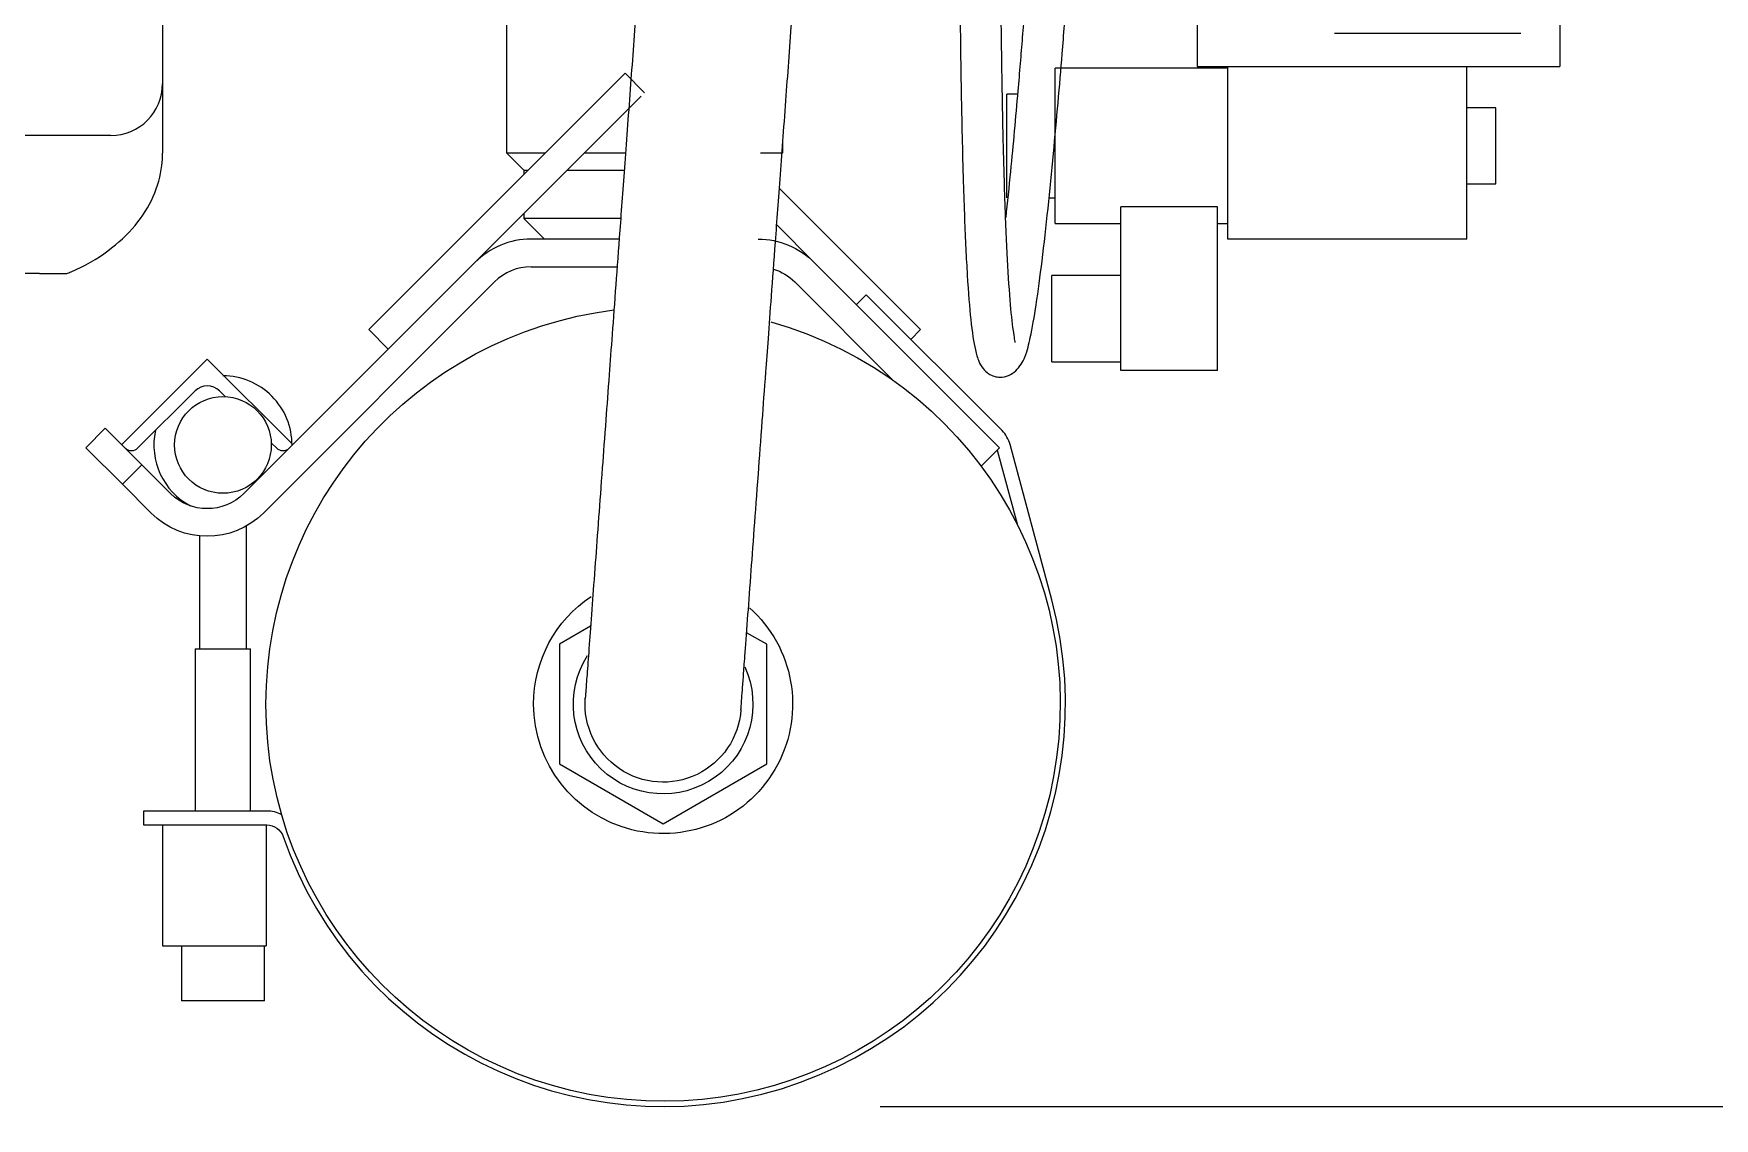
# Model space of a CAD drawing. Header units: millimetres. Extents: x 10462777 to 22643323, y 453826 to 1389191.
# Drawn here: x 11271574.2 to 11272045.6, y 584088 to 584392.2 of the extents above; entities that cross this region are included whole.
import ezdxf

# ---------------------------------------------------------------- set-up
doc = ezdxf.new("R2010")
doc.units = ezdxf.units.MM
doc.header["$LTSCALE"] = 200
doc.header["$MEASUREMENT"] = 0
doc.linetypes.add('CENTER', pattern=[2, 1.25, -0.25, 0.25, -0.25])
doc.linetypes.add('PHANTOM', pattern=[2.5, 1.25, -0.25, 0.25, -0.25, 0.25, -0.25])
doc.layers.add('1', color=1, linetype='CENTER')
doc.layers.add('11', color=6, linetype='PHANTOM')

msp = doc.modelspace()

# ---------------------------------------------------------------- linework, layer by layer
at = {"layer": '1', "color": 60, "linetype": 'Continuous'}
for p, q in [((11271706.83759, 584441.06372), (11271706.83759, 584358.74966)), ((11271610.39795, 584412.88927), (11271610.39795, 584383.05953)), ((11271991.30531, 584392.15948), (11271939.01167, 584392.15948)), ((11271610.39795, 584383.05953), (11271610.39795, 584378.11767)), ((11271610.39795, 584378.11767), (11271610.39795, 584368.38709)), ((11271610.39795, 584368.38709), (11271610.39795, 584358.60273)), ((11271595.87194, 584363.59166), (11271431.24381, 584363.59166)), ((11271784.30965, 584358.74966), (11271784.30965, 584361.43515)), ((11271706.83759, 584358.74966), (11271711.67959, 584353.90765)), ((11271706.83759, 584358.74966), (11271717.7642, 584358.74966)), ((11271728.7202, 584358.74966), (11271740.09307, 584358.74966)), ((11271778.09073, 584358.74966), (11271784.30965, 584358.74966)), ((11271711.67959, 584353.90765), (11271711.67959, 584352.66374)), ((11271711.67959, 584353.90765), (11271712.9225, 584353.90765)), ((11271723.87914, 584353.90765), (11271739.73641, 584353.90765)), ((11271711.67959, 584341.70771), (11271711.67959, 584340.35004)), ((11271711.67959, 584340.35004), (11271717.49, 584334.53964)), ((11271738.82747, 584340.35004), (11271711.67959, 584340.35004)), ((11271738.43436, 584334.53964), (11271713.73744, 584334.53964)), ((11271697.9879, 584328.01596), (11271633.19354, 584263.2216)), ((11271793.15933, 584328.01596), (11271845.1144, 584276.0609)), ((11271575.85009, 584324.85563), (11271431.24381, 584324.85563)), ((11271703.466, 584322.53786), (11271638.67164, 584257.7435)), ((11271713.73744, 584326.79243), (11271737.86329, 584326.79243)), ((11271787.68123, 584322.53786), (11271815.28236, 584294.93673)), ((11271598.9554, 584276.91685), (11271622.9221, 584300.88355)), ((11271622.9221, 584300.88355), (11271646.88879, 584276.91685)), ((11271619.49828, 584291.98163), (11271603.40636, 584275.88971)), ((11271627.94756, 584290.37999), (11271626.34591, 584291.98163)), ((11271588.85515, 584276.0609), (11271594.33325, 584281.539)), ((11271594.33325, 584281.539), (11271604.60469, 584271.26756)), ((11271599.12659, 584265.78946), (11271588.85515, 584276.0609)), ((11271642.43783, 584275.88971), (11271640.87817, 584277.44937)), ((11271839.93246, 584270.87896), (11271845.1144, 584276.0609)), ((11271604.60469, 584271.26756), (11271599.12659, 584265.78946)), ((11271612.65065, 584263.2216), (11271604.60469, 584271.26756)), ((11271607.17255, 584257.7435), (11271599.12659, 584265.78946))]:
    msp.add_line(p, q, dxfattribs=at)
at = {"layer": '1', "color": 252, "linetype": 'Continuous'}
for p, q in [((11271900.51774, 584441.06372), (11271900.51774, 584382.95968)), ((11272002.19981, 584441.06372), (11272002.19981, 584382.95968)), ((11271730.82689, 584371.81115), (11271739.0927, 584380.07697)), ((11271739.0927, 584380.07697), (11271740.09552, 584381.07978)), ((11271740.09552, 584381.07978), (11271745.57362, 584375.60168)), ((11271900.51774, 584382.95968), (11272002.19981, 584382.95968)), ((11271744.57081, 584374.59887), (11271736.30499, 584366.33305)), ((11271728.40588, 584369.39015), (11271730.82689, 584371.81115)), ((11271728.40588, 584369.39015), (11271671.61924, 584312.60351)), ((11271736.30499, 584366.33305), (11271733.88399, 584363.91205)), ((11271733.88399, 584363.91205), (11271697.98862, 584328.01668)), ((11271819.52799, 584312.60351), (11271783.37442, 584348.75708)), ((11271793.15862, 584328.01668), (11271782.62203, 584338.55327)), ((11271668.19543, 584309.1797), (11271671.61924, 584312.60351)), ((11271673.67353, 584303.70159), (11271668.19543, 584309.1797)), ((11271819.52799, 584312.60351), (11271822.95181, 584309.1797)), ((11271822.95181, 584309.1797), (11271820.21276, 584306.44065))]:
    msp.add_line(p, q, dxfattribs=at)
at = {"layer": '1', "color": 111, "linetype": 'Continuous'}
for p, q in [((11271807.73554, 584318.91787), (11271804.99648, 584316.17881)), ((11271845.80044, 584280.85296), (11271807.73554, 584318.91787)), ((11271844.45891, 584275.40469), (11271850.01422, 584254.67198)), ((11271859.73316, 584233.36687), (11271848.0562, 584276.94586)), ((11271605.06126, 584174.18582), (11271605.06126, 584170.31222)), ((11271639.63135, 584174.18582), (11271605.06126, 584174.18582)), ((11271605.06126, 584170.31222), (11271639.64352, 584170.31222))]:
    msp.add_line(p, q, dxfattribs=at)
at = {"layer": '1', "color": 40, "linetype": 'Continuous'}
for p, q in [((11271610.38746, 584170.31222), (11271610.38746, 584136.41819)), ((11271639.43948, 584170.31222), (11271639.43948, 584136.41819)), ((11271610.38746, 584136.41819), (11271639.43948, 584136.41819))]:
    msp.add_line(p, q, dxfattribs=at)
at = {"layer": '1', "color": 152, "linetype": 'Continuous'}
msp.add_line((11271811.62858, 584091.34855), (11272280.64689, 584091.34855), dxfattribs=at)
at = {"layer": '1', "color": 20, "linetype": 'Continuous'}
msp.add_circle((11271627.33447, 584276.8363), 13.55761, dxfattribs=at)
at = {"layer": '1', "color": 60, "linetype": 'Continuous'}
for centre, radius, start, end in [((11271595.87194, 584378.11767), 14.52601, 270, 0), ((11271713.73744, 584312.26642), 22.27322, 90, 135), ((11271713.73744, 584312.26642), 14.52601, 90, 135), ((11271622.9221, 584288.55782), 4.842, 45, 135)]:
    msp.add_arc(centre, radius, start, end, dxfattribs=at)
at = {"layer": '1', "color": 60, "linetype": 'Continuous', "extrusion": (0, 0, -1)}
for centre, radius, start, end in [((-11271777.40979, 584312.26642), 22.27322, 90, 135), ((-11271777.40979, 584312.26642), 14.52601, 107.3397749, 135), ((-11271750.75868, 584204.16724), 111.36609, 0, 82.8506238), ((-11271750.75868, 584204.16724), 111.36609, 105.7274985, 0), ((-11271601.69445, 584277.60162), 2.421, 225, 315), ((-11271644.14974, 584277.60162), 2.421, 225, 315), ((-11271622.9221, 584273.49304), 14.52601, 225, 315), ((-11271622.9221, 584273.49304), 22.27322, 225, 315), ((-11271750.75868, 584204.16724), 36.31503, 0, 56.294998), ((-11271750.75868, 584204.16724), 36.31503, 131.8950051, 0)]:
    msp.add_arc(centre, radius, start, end, dxfattribs=at)
at = {"layer": '1', "color": 20, "linetype": 'Continuous'}
for start, end in [(359.6850065, 90), (167.9624994, 241.886259)]:
    msp.add_arc((11271627.33447, 584276.8363), 19.36801, start, end, dxfattribs=at)
at = {"layer": '1', "color": 111, "linetype": 'Continuous'}
for centre, radius, start, end in [((11271839.63757, 584274.6901), 8.71561, 15, 45), ((11271750.75868, 584204.16724), 112.81869, 199.2012122, 15), ((11271639.63135, 584165.47021), 8.71561, 61.3656066, 90)]:
    msp.add_arc(centre, radius, start, end, dxfattribs=at)
at = {"layer": '1', "color": 27, "linetype": 'Continuous', "extrusion": (0, 0, -1)}
msp.add_arc((-11271750.75868, 584204.16724), 21.88586, 184.1962591, 4.2356462, dxfattribs=at)
at = {"layer": '1', "color": 111, "linetype": 'Continuous', "extrusion": (0, 0, -1)}
msp.add_arc((-11271639.64352, 584165.47021), 4.842, 90, 160.7987878, dxfattribs=at)
at = {"layer": '1', "color": 27, "linetype": 'Continuous'}
for points, knots in [([(11271755.70434, 584568.56651), (11271755.71187, 584568.66864), (11271755.70066, 584568.51673), (11271755.63818, 584567.66997), (11271755.46973, 584565.38743), (11271755.18787, 584561.56786), (11271754.79233, 584556.20797), (11271754.22744, 584548.55321), (11271753.45721, 584538.11581), (11271752.4341, 584524.25162), (11271751.35145, 584509.58073), (11271750.27145, 584494.94567), (11271749.24665, 584481.05863), (11271748.27408, 584467.87945), (11271747.27614, 584454.3563), (11271746.13543, 584438.89869), (11271744.78008, 584420.53238), (11271743.22354, 584399.43971), (11271741.55599, 584376.8428), (11271739.97631, 584355.43665), (11271738.61178, 584336.94589), (11271737.44984, 584321.20059), (11271736.46877, 584307.90607), (11271735.53895, 584295.30617), (11271734.59875, 584282.56552), (11271733.59594, 584268.97651), (11271732.60166, 584255.50302), (11271731.65402, 584242.66164), (11271730.79491, 584231.01987), (11271730.05746, 584221.02664), (11271729.59355, 584214.74019), (11271729.30743, 584210.86302), (11271729.13702, 584208.55382), (11271729.02184, 584206.99305), (11271728.95648, 584206.10737), (11271728.93349, 584205.79581), (11271728.92944, 584205.74094), (11271728.93217, 584205.77794)], [0, 0, 0, 0, 0.047572159, 0.092341073, 0.133850925, 0.171845115, 0.206226867, 0.237023186, 0.276769652, 0.309394159, 0.335741168, 0.356718919, 0.373211266, 0.386011976, 0.397673235, 0.410103357, 0.423157007, 0.436788902, 0.451576927, 0.467982736, 0.484111557, 0.499270136, 0.515092343, 0.529890812, 0.548697261, 0.572390686, 0.601837214, 0.635320785, 0.675354218, 0.722603687, 0.777569887, 0.809530702, 0.843661707, 0.879908622, 0.918167537, 0.958275482, 1, 1, 1, 1]), ([(11271772.58518, 584202.55654), (11271772.57977, 584202.48316), (11271772.58782, 584202.5922), (11271772.63301, 584203.2046), (11271772.75715, 584204.88683), (11271772.96876, 584207.75436), (11271773.27138, 584211.85519), (11271773.72162, 584217.95632), (11271774.36338, 584226.65281), (11271775.25518, 584238.73748), (11271776.26109, 584252.36865), (11271777.33759, 584266.95619), (11271778.44388, 584281.94746), (11271779.41276, 584295.07672), (11271780.285, 584306.89651), (11271781.16212, 584318.78225), (11271782.2648, 584333.72467), (11271783.62932, 584352.2152), (11271785.209, 584373.62141), (11271786.87655, 584396.21831), (11271788.4331, 584417.31098), (11271789.78845, 584435.6773), (11271790.92915, 584451.1349), (11271791.9271, 584464.65806), (11271792.89966, 584477.83723), (11271793.92446, 584491.72427), (11271795.00446, 584506.35934), (11271796.08711, 584521.03022), (11271797.11022, 584534.89441), (11271797.88046, 584545.33181), (11271798.44534, 584552.98658), (11271798.84088, 584558.34646), (11271799.12275, 584562.16603), (11271799.29119, 584564.44858), (11271799.35367, 584565.29534), (11271799.36489, 584565.44725), (11271799.35735, 584565.34512)], [0, 0, 0, 0, 0.052834603, 0.102942127, 0.149902911, 0.193464602, 0.233509732, 0.270026728, 0.320467228, 0.362927677, 0.398162989, 0.430508288, 0.455873052, 0.47542495, 0.487311249, 0.500729001, 0.515887607, 0.532016455, 0.548422293, 0.563210343, 0.576842262, 0.589895935, 0.602326078, 0.613987357, 0.62678809, 0.643280465, 0.664258253, 0.690605307, 0.72322987, 0.762976405, 0.793772777, 0.828154588, 0.866148844, 0.907658768, 0.952427759, 1, 1, 1, 1])]:
    msp.add_open_spline(points, degree=3, knots=knots, dxfattribs=at)
at = {"layer": '1', "color": 252, "linetype": 'Continuous'}
for points, knots in [([(11271849.47513, 584305.59703), (11271849.4792, 584305.6128), (11271849.4577, 584305.78495), (11271849.22962, 584307.15041), (11271848.41854, 584312.6645), (11271847.54746, 584323.99991), (11271846.88037, 584337.70469), (11271846.42081, 584351.29114), (11271846.07901, 584364.41231), (11271845.76116, 584381.23411), (11271845.49331, 584402.54649), (11271845.31095, 584429.31444), (11271845.26534, 584448.99437), (11271845.27047, 584459.94563)], [0, 0, 0, 0, 0.015133401, 0.08976332, 0.222328815, 0.342419314, 0.451308974, 0.508781496, 0.575551611, 0.653970197, 0.747518468, 0.860892837, 1, 1, 1, 1]), ([(11271833.87758, 584416.79642), (11271833.91233, 584411.49837), (11271834.0126, 584399.0243), (11271834.23934, 584381.00398), (11271834.5592, 584364.10366), (11271834.90343, 584350.89652), (11271835.3681, 584337.20947), (11271836.03923, 584323.20657), (11271837.05808, 584310.77311), (11271838.03377, 584304.10901), (11271839.17321, 584300.41701), (11271840.09999, 584298.51839), (11271842.29313, 584296.36763), (11271845.83172, 584295.34222), (11271849.9772, 584297.20386), (11271852.36954, 584301.48298), (11271853.08778, 584304.25933), (11271854.11489, 584308.49676), (11271855.45337, 584316.31381), (11271857.69478, 584333.05483), (11271860.24647, 584357.9485), (11271862.20334, 584380.64633), (11271863.37991, 584395.27477), (11271864.10397, 584404.61057), (11271864.82505, 584414.27747), (11271865.42649, 584422.73435), (11271865.58252, 584424.96219), (11271865.59629, 584425.21989)], [0, 0, 0, 0, 0.01718555, 0.040695113, 0.060412162, 0.07720629, 0.091661519, 0.119065972, 0.149295095, 0.18274779, 0.201736173, 0.216152045, 0.225977836, 0.241483178, 0.264137186, 0.286517845, 0.306125846, 0.325751583, 0.380933557, 0.443248482, 0.577818185, 0.703836489, 0.743206956, 0.792166482, 0.852129279, 0.921979006, 1, 1, 1, 1]), ([(11271854.09339, 584425.91622), (11271854.08309, 584425.72408), (11271853.95298, 584423.86288), (11271853.44002, 584416.61781), (11271852.80201, 584407.98812), (11271852.14206, 584399.37709), (11271851.50824, 584391.38364), (11271850.88613, 584383.78132), (11271849.83935, 584371.41086), (11271848.50135, 584356.6517), (11271847.28839, 584344.80381), (11271846.82779, 584340.57063)], [0, 0, 0, 0, 0.139866754, 0.267178952, 0.378876602, 0.473116528, 0.548917309, 0.617934139, 0.688135431, 0.885549064, 1, 1, 1, 1])]:
    msp.add_open_spline(points, degree=3, knots=knots, dxfattribs=at)
at = {"layer": '1', "color": 60, "linetype": 'Continuous'}
for points, knots in [([(11271583.44447, 584324.87582), (11271583.88455, 584325.03886), (11271588.24516, 584326.7179), (11271595.18314, 584330.9264), (11271602.98242, 584338.00282), (11271608.15785, 584346.18321), (11271610.15884, 584353.32846), (11271610.39581, 584357.4602), (11271610.39795, 584358.60273)], [0, 0, 0, 0, 0.026909193, 0.269745137, 0.499092716, 0.715376035, 0.922223776, 1, 1, 1, 1]), ([(11271575.85009, 584324.85563), (11271576.63759, 584324.85563), (11271577.4216, 584324.85563), (11271578.58816, 584324.85563), (11271578.97398, 584324.85563), (11271579.72527, 584324.85563), (11271580.09228, 584324.85563), (11271580.80347, 584324.85563), (11271581.1499, 584324.85563), (11271581.6232, 584324.85563), (11271581.77415, 584324.85563), (11271582.06139, 584324.85563), (11271582.19846, 584324.85563), (11271582.58018, 584324.85563), (11271582.79254, 584324.85563), (11271583.05178, 584324.85563), (11271583.12864, 584324.85563), (11271583.26069, 584324.85563), (11271583.31598, 584324.85563), (11271583.45284, 584324.85563), (11271583.50562, 584324.85563), (11271583.5316, 584324.85563), (11271583.53452, 584324.85563), (11271583.53416, 584324.85563)], [0, 0, 0, 0, 0.214404759, 0.214404759, 0.321607138, 0.321607138, 0.428809517, 0.428809517, 0.536011897, 0.536011897, 0.589613086, 0.589613086, 0.643214276, 0.643214276, 0.750416655, 0.750416655, 0.804017845, 0.804017845, 0.857619035, 0.857619035, 0.964821414, 0.964821414, 1, 1, 1, 1])]:
    msp.add_open_spline(points, degree=3, knots=knots, dxfattribs=at)
at = {"layer": '11', "color": 60, "linetype": 'Continuous'}
for p, q in [((11271909.1365, 584382.47548), (11271860.71647, 584382.47548)), ((11271860.71647, 584338.89744), (11271860.71647, 584382.47548)), ((11271909.1365, 584360.68646), (11271909.1365, 584382.95968)), ((11271976.14983, 584334.53964), (11271976.14983, 584382.95968)), ((11271850.15085, 584375.21247), (11271847.15886, 584375.21247)), ((11271847.15886, 584346.16045), (11271847.15886, 584375.21247)), ((11271984.2844, 584371.33887), (11271976.14983, 584371.33887)), ((11271984.2844, 584360.68646), (11271984.2844, 584371.33887)), ((11271909.1365, 584334.53964), (11271909.1365, 584360.68646)), ((11271984.2844, 584350.03405), (11271984.2844, 584360.68646)), ((11271858.90886, 584346.16045), (11271860.71647, 584346.16045)), ((11271976.14983, 584350.03405), (11271984.2844, 584350.03405)), ((11271879.11608, 584297.74041), (11271879.11608, 584343.62913)), ((11271906.2313, 584343.62913), (11271879.11608, 584343.62913)), ((11271906.2313, 584297.74041), (11271906.2313, 584343.62913)), ((11271860.71647, 584338.89744), (11271879.11608, 584338.89744)), ((11271906.2313, 584338.89744), (11271909.1365, 584338.89744)), ((11271976.14983, 584334.53964), (11271909.1365, 584334.53964)), ((11271879.11608, 584324.37143), (11271859.74807, 584324.37143)), ((11271859.74807, 584300.16141), (11271859.74807, 584324.37143)), ((11271859.74807, 584300.16141), (11271879.11608, 584300.16141)), ((11271906.2313, 584297.74041), (11271879.11608, 584297.74041)), ((11271633.89358, 584219.70066), (11271633.89358, 584254.10927)), ((11271620.77537, 584251.32299), (11271620.77537, 584219.70066)), ((11271730.42272, 584225.97265), (11271721.70666, 584220.94043)), ((11271779.8107, 584220.94043), (11271774.18142, 584224.1905)), ((11271619.58727, 584219.70066), (11271619.58727, 584174.18679)), ((11271619.58727, 584219.70066), (11271635.08168, 584219.70066)), ((11271635.08168, 584174.18679), (11271635.08168, 584219.70066)), ((11271721.70666, 584220.94043), (11271721.70666, 584187.39405)), ((11271779.8107, 584187.39405), (11271779.8107, 584220.94043)), ((11271721.70666, 584187.39405), (11271750.75868, 584170.62086)), ((11271750.75868, 584170.62086), (11271779.8107, 584187.39405)), ((11271615.71366, 584136.41819), (11271615.71366, 584120.92378)), ((11271638.95528, 584120.92378), (11271638.95528, 584136.41819)), ((11271638.95528, 584120.92378), (11271615.71366, 584120.92378))]:
    msp.add_line(p, q, dxfattribs=at)
at = {"layer": '11', "color": 60, "linetype": 'Continuous', "extrusion": (0, 0, -1)}
msp.add_arc((-11271750.75868, 584204.16724), 25.17842, 155.5537497, 32.6699973, dxfattribs=at)

doc.saveas('drawing.dxf')
